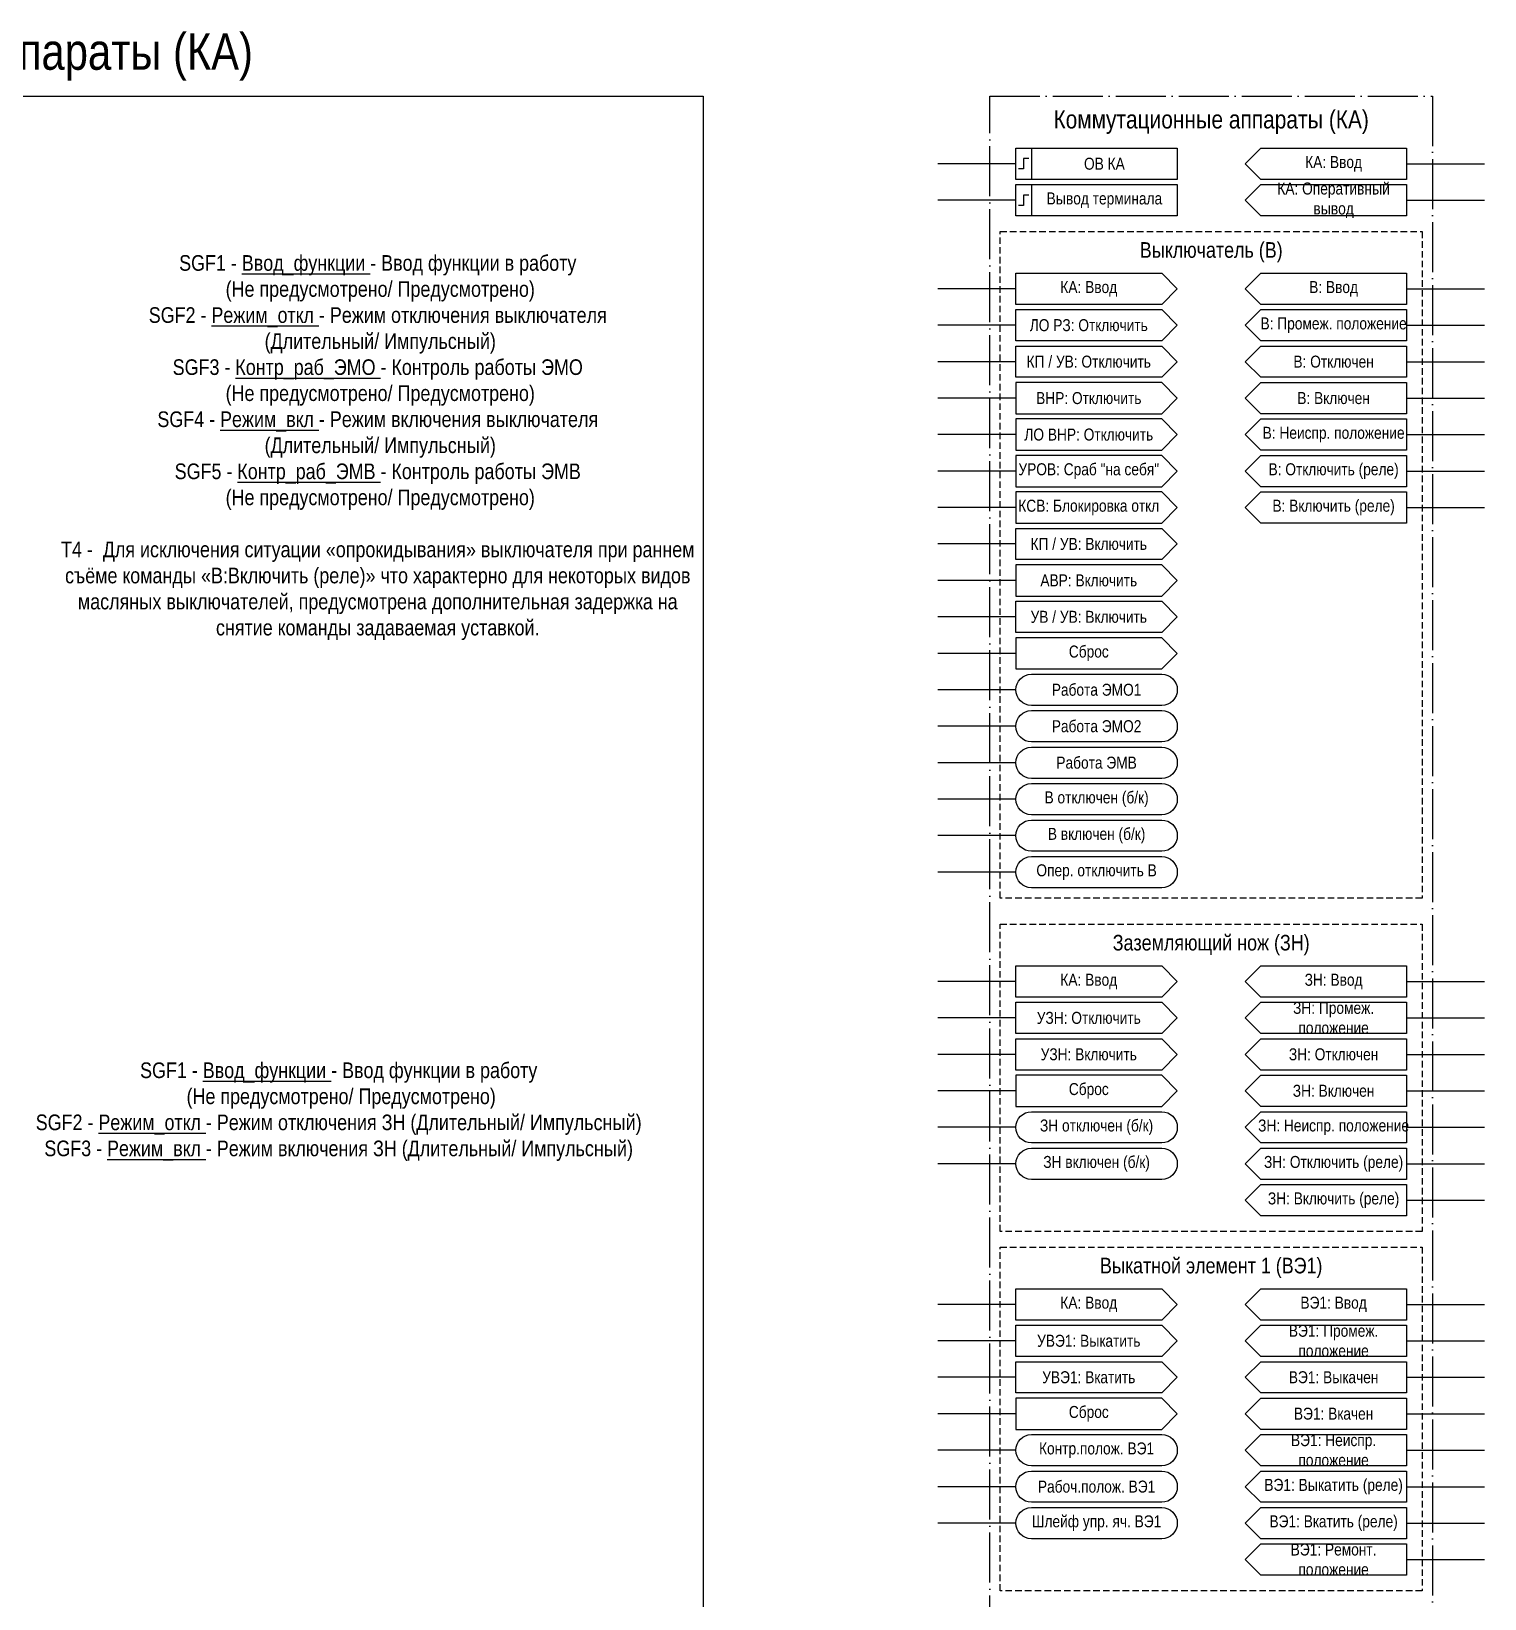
# Model space of a CAD drawing. Header units: millimetres. Extents: x -13 to 445, y 0 to 674.
# Drawn here: x 166 to 445, y 251.5 to 552.4 of the extents above; entities that cross this region are included whole.
import ezdxf

# ---------------------------------------------------------------- set-up
doc = ezdxf.new("R2010")
doc.units = ezdxf.units.MM
doc.linetypes.add('ACAD_ISO04W100', pattern=[30, 24, -3, 0, -3])
doc.linetypes.add('штриховая2', pattern=[0.375, 0.25, -0.125])
doc.layers.add('TEXT', color=7, linetype='Continuous', lineweight=25)
doc.styles.add('2.5_Gost_RD', font='ARIALN.TTF', dxfattribs={"height": 2.5})
doc.styles.add('3.5_Gost_RD', font='ARIALN.TTF', dxfattribs={"height": 3.5})

msp = doc.modelspace()

# ---------------------------------------------------------------- linework, layer by layer
at = {"ltscale": 100}
for p, q in [((355, 527), (340, 527)), ((430, 527), (445, 527)), ((355, 520), (340, 520)), ((430, 520), (445, 520)), ((355, 503), (340, 503)), ((430, 503), (445, 503)), ((355, 496), (340, 496)), ((430, 496), (445, 496)), ((355, 489), (340, 489)), ((430, 489), (445, 489)), ((355, 482), (340, 482)), ((430, 482), (445, 482)), ((355, 475), (340, 475)), ((430, 475), (445, 475)), ((355, 468), (340, 468)), ((430, 468), (445, 468)), ((430, 461), (445, 461)), ((355, 454), (340, 454)), ((355, 447), (340, 447)), ((355, 440), (340, 440)), ((355, 426), (340, 426)), ((355, 419), (340, 419)), ((355, 412), (340, 412)), ((355, 405), (340, 405)), ((355, 398), (340, 398)), ((355, 391), (340, 391)), ((355, 370), (340, 370)), ((430, 370), (445, 370)), ((355, 363), (340, 363)), ((430, 363), (445, 363)), ((355, 356), (340, 356)), ((430, 356), (445, 356)), ((430, 349), (445, 349)), ((355, 342), (340, 342)), ((430, 342), (445, 342)), ((355, 335), (340, 335)), ((430, 335), (445, 335)), ((430, 328), (445, 328)), ((355, 308), (340, 308)), ((430, 308), (445, 308)), ((355, 301), (340, 301)), ((430, 301), (445, 301)), ((355, 294), (340, 294)), ((430, 294), (445, 294)), ((430, 287), (445, 287)), ((355, 280), (340, 280)), ((430, 280), (445, 280)), ((355, 273), (340, 273)), ((430, 273), (445, 273)), ((355, 266), (340, 266)), ((430, 266), (445, 266)), ((430, 259), (445, 259))]:
    msp.add_line(p, q, dxfattribs=at)
at = {"color": 3, "ltscale": 100}
for p, q in [((355, 461), (340, 461)), ((355, 433), (340, 433)), ((355, 349), (340, 349)), ((355, 287), (340, 287))]:
    msp.add_line(p, q, dxfattribs=at)
for points in [[(0, 540), (295, 540), (295, 0), (0, 0)], [(355, 464), (355, 458), (383, 458), (386, 461), (383, 464)], [(355, 436), (355, 430), (383, 430), (386, 433), (383, 436)], [(355, 352), (355, 346), (383, 346), (386, 349), (383, 352)], [(355, 290), (355, 284), (383, 284), (386, 287), (383, 290)]]:
    msp.add_lwpolyline(points, close=True, dxfattribs=at)
at = {"color": 251, "linetype": 'ACAD_ISO04W100', "lineweight": 30, "ltscale": 0.4, "true_color": 0x58595b}
msp.add_lwpolyline([(350, 540), (435, 540), (435, 182), (350, 182)], close=True, dxfattribs=at)
at = {"ltscale": 100}
for points in [[(355, 530), (358, 530), (358, 524), (355, 524)], [(355, 530), (386, 530), (386, 524), (355, 524)], [(355, 523), (358, 523), (358, 517), (355, 517)], [(355, 523), (386, 523), (386, 517), (355, 517)], [(383, 500), (355, 500), (355, 506), (383, 506), (386, 503)], [(383, 493), (355, 493), (355, 499), (383, 499), (386, 496)], [(430, 493), (402, 493), (399, 496), (402, 499), (430, 499)], [(383, 486), (355, 486), (355, 492), (383, 492), (386, 489)], [(402, 492), (430, 492), (430, 486), (402, 486), (399, 489)], [(355, 485), (355, 479), (383, 479), (386, 482), (383, 485)], [(402, 485), (430, 485), (430, 479), (402, 479), (399, 482)], [(355, 478), (355, 472), (383, 472), (386, 475), (383, 478)], [(402, 478), (430, 478), (430, 472), (402, 472), (399, 475)], [(355, 471), (355, 465), (383, 465), (386, 468), (383, 471)], [(402, 471), (430, 471), (430, 465), (402, 465), (399, 468)], [(402, 464), (430, 464), (430, 458), (402, 458), (399, 461)], [(383, 451), (355, 451), (355, 457), (383, 457), (386, 454)], [(355, 450), (355, 444), (383, 444), (386, 447), (383, 450)], [(383, 437), (355, 437), (355, 443), (383, 443), (386, 440)], [(383, 367), (355, 367), (355, 373), (383, 373), (386, 370)], [(383, 360), (355, 360), (355, 366), (383, 366), (386, 363)], [(430, 360), (402, 360), (399, 363), (402, 366), (430, 366)], [(383, 353), (355, 353), (355, 359), (383, 359), (386, 356)], [(402, 359), (430, 359), (430, 353), (402, 353), (399, 356)], [(402, 352), (430, 352), (430, 346), (402, 346), (399, 349)], [(402, 345), (430, 345), (430, 339), (402, 339), (399, 342)], [(402, 338), (430, 338), (430, 332), (402, 332), (399, 335)], [(402, 331), (430, 331), (430, 325), (402, 325), (399, 328)], [(383, 305), (355, 305), (355, 311), (383, 311), (386, 308)], [(430, 305), (402, 305), (399, 308), (402, 311), (430, 311)], [(383, 298), (355, 298), (355, 304), (383, 304), (386, 301)], [(430, 298), (402, 298), (399, 301), (402, 304), (430, 304)], [(383, 291), (355, 291), (355, 297), (383, 297), (386, 294)], [(402, 297), (430, 297), (430, 291), (402, 291), (399, 294)], [(402, 290), (430, 290), (430, 284), (402, 284), (399, 287)], [(402, 283), (430, 283), (430, 277), (402, 277), (399, 280)], [(402, 276), (430, 276), (430, 270), (402, 270), (399, 273)], [(402, 269), (430, 269), (430, 263), (402, 263), (399, 266)], [(402, 262), (430, 262), (430, 256), (402, 256), (399, 259)]]:
    msp.add_lwpolyline(points, close=True, dxfattribs=at)
for points in [[(399, 527), (402, 530), (430, 530), (430, 524), (402, 524), (399, 527)], [(399, 520), (402, 523), (430, 523), (430, 517), (402, 517), (399, 520)], [(399, 503), (402, 506), (430, 506), (430, 500), (402, 500), (399, 503)], [(399, 370), (402, 373), (430, 373), (430, 367), (402, 367), (399, 370)]]:
    msp.add_lwpolyline(points, dxfattribs=at)
at = {"lineweight": 30, "ltscale": 100}
for points in [[(357.5, 528), (356.5, 528), (356.5, 526), (355.5, 526)], [(357.5, 521), (356.5, 521), (356.5, 519), (355.5, 519)]]:
    msp.add_lwpolyline(points, dxfattribs=at)
at = {"linetype": 'штриховая2', "ltscale": 5}
for points in [[(352, 514), (433, 514), (433, 386), (352, 386)], [(352, 381), (433, 381), (433, 322), (352, 322)], [(352, 319), (433, 319), (433, 253), (352, 253)]]:
    msp.add_lwpolyline(points, close=True, dxfattribs=at)
at = {"ltscale": 100}
for points in [[(358, 423, -1), (358, 429), (383, 429, -1), (383, 423)], [(358, 416, -1), (358, 422), (383, 422, -1), (383, 416)], [(358, 409, -1), (358, 415), (383, 415, -1), (383, 409)], [(358, 402, -1), (358, 408), (383, 408, -1), (383, 402)], [(358, 395, -1), (358, 401), (383, 401, -1), (383, 395)], [(358, 388, -1), (358, 394), (383, 394, -1), (383, 388)], [(358, 339, -1), (358, 345), (383, 345, -1), (383, 339)], [(358, 332, -1), (358, 338), (383, 338, -1), (383, 332)], [(358, 277, -1), (358, 283), (383, 283, -1), (383, 277)], [(358, 270, -1), (358, 276), (383, 276, -1), (383, 270)], [(358, 263, -1), (358, 269), (383, 269, -1), (383, 263)]]:
    msp.add_lwpolyline(points, format="xyb", close=True, dxfattribs=at)

# ---------------------------------------------------------------- texts
at = {"ltscale": 100, "attachment_point": 5}
for s, insert, char_height, width, style in [('{\\C3;Коммутационные аппараты (КА)}', (148, 547.5), 7, 294, '3.5_Gost_RD'), ('КА: Ввод', (416, 527), 2.3, 28, '2.5_Gost_RD'), ('КА: Оперативный вывод', (416, 520), 2.3, 28, '2.5_Gost_RD'), ('В: Ввод', (416, 503), 2.3, 28, '2.5_Gost_RD'), ('ЛО РЗ: Отключить', (369, 496), 2.3, 28, '2.5_Gost_RD'), ('В: Промеж. положение', (416, 496), 2.3, 28, '2.5_Gost_RD'), ('КП / УВ: Отключить', (369, 489), 2.3, 28, '2.5_Gost_RD'), ('В: Отключен', (416, 489), 2.3, 28, '2.5_Gost_RD'), ('В: Включен', (416, 482), 2.3, 28, '2.5_Gost_RD'), ('В: Неиспр. положение', (416, 475), 2.3, 28, '2.5_Gost_RD'), ('В: Отключить (реле)', (416, 468), 2.3, 28, '2.5_Gost_RD'), ('В: Включить (реле)', (416, 461), 2.3, 28, '2.5_Gost_RD'), ('КП / УВ: Включить', (369, 454), 2.3, 28, '2.5_Gost_RD'), ('УВ / УВ: Включить', (369, 440), 2.3, 28, '2.5_Gost_RD'), ('Работа ЭМО1', (370.5, 426), 2.3, 31, '2.5_Gost_RD'), ('Работа ЭМО2', (370.5, 419), 2.3, 31, '2.5_Gost_RD'), ('Работа ЭМВ', (370.5, 412), 2.3, 31, '2.5_Gost_RD'), ('В отключен (б/к)', (370.5, 405), 2.3, 31, '2.5_Gost_RD'), ('В включен (б/к)', (370.5, 398), 2.3, 31, '2.5_Gost_RD'), ('Опер. отключить В', (370.5, 391), 2.3, 31, '2.5_Gost_RD'), ('ЗН: Ввод', (416, 370), 2.3, 28, '2.5_Gost_RD'), ('УЗН: Отключить', (369, 363), 2.3, 28, '2.5_Gost_RD'), ('ЗН: Промеж. положение', (416, 363), 2.3, 28, '2.5_Gost_RD'), ('УЗН: Включить', (369, 356), 2.3, 28, '2.5_Gost_RD'), ('ЗН: Отключен', (416, 356), 2.3, 28, '2.5_Gost_RD'), ('ЗН: Включен', (416, 349), 2.3, 28, '2.5_Gost_RD'), ('ЗН отключен (б/к)', (370.5, 342), 2.3, 31, '2.5_Gost_RD'), ('ЗН: Неиспр. положение', (416, 342), 2.3, 28, '2.5_Gost_RD'), ('ЗН включен (б/к)', (370.5, 335), 2.3, 31, '2.5_Gost_RD'), ('ЗН: Отключить (реле)', (416, 335), 2.3, 28, '2.5_Gost_RD'), ('ЗН: Включить (реле)', (416, 328), 2.3, 28, '2.5_Gost_RD'), ('ВЭ1: Ввод', (416, 308), 2.3, 28, '2.5_Gost_RD'), ('ВЭ1: Промеж. положение', (416, 301), 2.3, 28, '2.5_Gost_RD'), ('УВЭ1: Выкатить', (369, 301), 2.3, 28, '2.5_Gost_RD'), ('УВЭ1: Вкатить', (369, 294), 2.3, 28, '2.5_Gost_RD'), ('ВЭ1: Выкачен', (416, 294), 2.3, 28, '2.5_Gost_RD'), ('ВЭ1: Вкачен', (416, 287), 2.3, 28, '2.5_Gost_RD'), ('ВЭ1: Неиспр. положение', (416, 280), 2.3, 28, '2.5_Gost_RD'), ('Контр.полож. ВЭ1', (370.5, 280), 2.3, 31, '2.5_Gost_RD'), ('\\pt18.4;Рабоч.полож. ВЭ1', (370.5, 273), 2.3, 31, '2.5_Gost_RD'), ('ВЭ1: Выкатить (реле)', (416, 273), 2.3, 28, '2.5_Gost_RD'), ('Шлейф упр. яч. ВЭ1', (370.5, 266), 2.3, 31, '2.5_Gost_RD'), ('ВЭ1: Вкатить (реле)', (416, 266), 2.3, 28, '2.5_Gost_RD'), ('ВЭ1: Ремонт. положение', (416, 259), 2.3, 28, '2.5_Gost_RD')]:
    msp.add_mtext(s, dxfattribs=dict(at, insert=insert, char_height=char_height, width=width, style=style))
at = {"color": 30, "ltscale": 100, "true_color": 0xf7941d, "attachment_point": 5, "style": '3.5_Gost_RD'}
for s, insert, char_height, width in [('Коммутационные аппараты (КА)', (392.5, 535), 3.5, 85), ('Выключатель (В)', (392.5, 510), 3, 81), ('Заземляющий нож (ЗН)', (392.5, 377), 3, 81), ('Выкатной элемент 1 (ВЭ1)', (392.5, 315), 3, 81)]:
    msp.add_mtext(s, dxfattribs=dict(at, insert=insert, char_height=char_height, width=width))
at = {"color": 0, "ltscale": 100, "char_height": 2.3, "width": 28, "attachment_point": 5, "style": '2.5_Gost_RD'}
for s, insert in [('{\\C256;ОВ КА}', (372, 527)), ('{\\C256;Вывод терминала}', (372, 520)), ('{\\C256;КА: Ввод}', (369, 503)), ('{\\C256;КА: Ввод}', (369, 370)), ('{\\C256;КА: Ввод}', (369, 308))]:
    msp.add_mtext(s, dxfattribs=dict(at, insert=insert))
at = {"color": 30, "ltscale": 100, "char_height": 3, "attachment_point": 5, "style": '3.5_Gost_RD'}
for s, insert, width in [('SGF1 - {\\LВвод_функции} - Ввод функции в работу \\P^I(Не предусмотрено/ Предусмотрено)\\PSGF2 - {\\LРежим_откл} - Режим отключения выключателя ^J^I(Длительный/ Импульсный)\\PSGF3 - {\\LКонтр_раб_ЭМО} - Контроль работы ЭМО  \\P^I(Не предусмотрено/ Предусмотрено)\\PSGF4 - {\\LРежим_вкл} - Режим включения выключателя ^J^I(Длительный/ Импульсный)\\PSGF5 - {\\LКонтр_раб_ЭМВ} - Контроль работы ЭМВ \\P^I(Не предусмотрено/ Предусмотрено)\\P\\PТ4 - ^IДля исключения ситуации «опрокидывания» выключателя при раннем съёме команды «В:Включить (реле)» что характерно для некоторых видов масляных выключателей, предусмотрена дополнительная задержка на снятие команды задаваемая уставкой.', (232.5, 472.5), 125), ('SGF1 - {\\LВвод_функции} - Ввод функции в работу \\P^I(Не предусмотрено/ Предусмотрено)\\PSGF2 - {\\LРежим_откл} - Режим отключения ЗН (Длительный/ Импульсный)\\PSGF3 - {\\LРежим_вкл} - Режим включения ЗН (Длительный/ Импульсный)', (225, 345), 140)]:
    msp.add_mtext(s, dxfattribs=dict(at, insert=insert, width=width))
at = {"layer": 'TEXT', "ltscale": 100, "char_height": 2.3, "width": 28, "attachment_point": 5, "style": '2.5_Gost_RD'}
for s, insert in [('ВНР: Отключить', (369, 482)), ('ЛО ВНР: Отключить', (369, 475)), ('УРОВ: Сраб "на себя"', (369, 468)), ('АВР: Включить', (369, 447))]:
    msp.add_mtext(s, dxfattribs=dict(at, insert=insert))
at = {"layer": 'TEXT', "color": 3, "ltscale": 100, "char_height": 2.3, "width": 28, "attachment_point": 5, "style": '2.5_Gost_RD'}
for s, insert in [('КСВ: Блокировка откл', (369, 461)), ('Сброс', (369, 433)), ('Сброс', (369, 349)), ('Сброс', (369, 287))]:
    msp.add_mtext(s, dxfattribs=dict(at, insert=insert))

doc.saveas('drawing.dxf')
